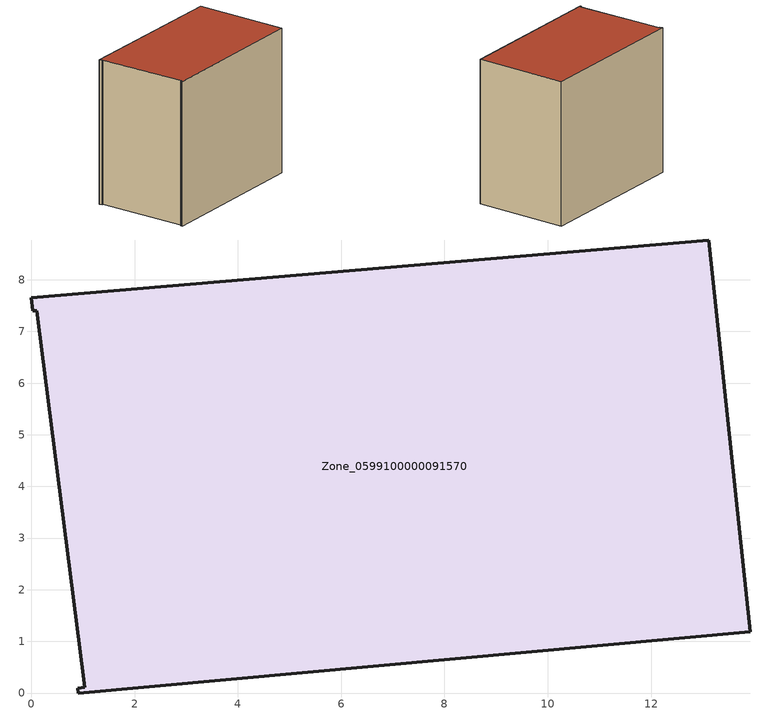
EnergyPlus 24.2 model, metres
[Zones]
Zone_0599100000091570
 floor ground (C_G): 1.03,0.11 0.1,7.41 0.03,7.4 0,7.65 13.12,8.77 13.92,1.19 0.91,0 0.9,0.09 z0
 wall outside (C_F): 0.91,0 13.92,1.19 13.12,8.77 0,7.65 0.03,7.4 0.1,7.41 1.03,0.11 0.9,0.09 0.91,0 z0:12.06
 roof outside (C_R): 0.1,7.41 1.03,0.11 0.9,0.09 0.91,0 13.92,1.19 13.12,8.77 0,7.65 0.03,7.4 z12.06
[BUILDING]
Pand.0599100000091570: North Axis=0; Terrain=City; Loads Convergence Tolerance Value=0.04; Temperature Convergence Tolerance Value=0.4; Solar Distribution=FullExterior; Maximum Number of Warmup Days=25; Minimum Number of Warmup Days=1
[Site:Location]
Rotterdam.The.Hague.AP_ZH_NLD Design_Conditions: Latitude=51.96; Longitude=4.45; Time Zone=1; Elevation=-4.5
[SITE:GROUNDTEMPERATURE:BUILDINGSURFACE]
18, 18, 18, 18, 18, 18, 18, 18, 18, 18, 18, 18
[MATERIAL] Thermal Absorptance=0.9; Solar Absorptance=0.7; Visible Absorptance=0.7
Name | Roughness | Thickness | Conductivity | Density | Specific Heat
G.TI.1946 | MediumSmooth | 0.15 | 1 | 540 | 1210
F.TI.1946 | Rough | 0.3 | 0.857143 | 1920 | 840
R.TI.1946 | MediumRough | 0.2 | 0.1 | 1500 | 1000
[CONSTRUCTION]
C_G: G.TI.1946
C_F: F.TI.1946
C_R: R.TI.1946
[ZONE]
Zone_0599100000091570: Type=1; Multiplier=1; Ceiling Height=Autocalculate; Volume=Autocalculate; Floor Area=autocalculate; Part of Total Floor Area=Yes
[ZONEINFILTRATION:DESIGNFLOWRATE]
Infil_Zone_0599100000091570: Zone or ZoneList or Space or SpaceList=Zone_0599100000091570; Schedule=AlwaysOn; Design Flow Rate Calculation Method=Flow/Area; Flow Rate per Floor Area=0.003; Constant Term Coefficient=1; Temperature Term Coefficient=0; Velocity Term Coefficient=0; Velocity Squared Term Coefficient=0
[HVACTEMPLATE:ZONE:IDEALLOADSAIRSYSTEM]
Zone_0599100000091570: Maximum Heating Supply Air Temperature=50; Minimum Cooling Supply Air Temperature=13; Maximum Heating Supply Air Humidity Ratio=0.0156; Minimum Cooling Supply Air Humidity Ratio=0.0077; Heating Limit=NoLimit; Cooling Limit=NoLimit; Dehumidification Control Type=ConstantSensibleHeatRatio; Cooling Sensible Heat Ratio=0.7; Dehumidification Setpoint=60; Humidification Control Type=None; Humidification Setpoint=30; Outdoor Air Method=None; Outdoor Air Flow Rate per Person=0.00944; Outdoor Air Flow Rate per Zone Floor Area=0; Outdoor Air Flow Rate per Zone=0; Demand Controlled Ventilation Type=None; Outdoor Air Economizer Type=NoEconomizer; Heat Recovery Type=None; Sensible Heat Recovery Effectiveness=0.7; Latent Heat Recovery Effectiveness=0.65
[ZONECONTROL:THERMOSTAT]
ThermostatControl_Zone_0599100000091570: Zone or ZoneList=Zone_0599100000091570; Control Type Schedule=DualSetpointControlType; Control 1=Thermostat_Zone_0599100000091570; Temperature Difference Between Cutout And Setpoint=0
[THERMOSTATSETPOINT:DUALSETPOINT]
Thermostat_Zone_0599100000091570: Heating Setpoint Temperature Schedule=HeatingSetpoint_Zone_0599100000091570; Cooling Setpoint Temperature Schedule=CoolingSetpoint_Zone_0599100000091570
[SCHEDULE:COMPACT]
HeatingSetpoint_Zone_0599100000091570: Through: 12/31, For: AllDays, Until: 24:00, 21
CoolingSetpoint_Zone_0599100000091570: Through: 12/31, For: AllDays, Until: 24:00, 24
DualSetpointControlType: Through: 12/31, For: AllDays, Until: 24:00, 4
AlwaysOn: Through: 12/31, For: AllDays, Until: 24:00, 1
